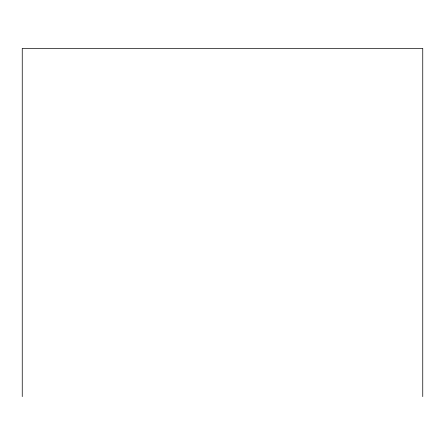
<?xml version="1.0" encoding="UTF-8"?>
<svg xmlns="http://www.w3.org/2000/svg" width="445" height="445" viewBox="0 0 445 445"><rect width="100%" height="100%" fill="white"/><g stroke="black" fill="none" stroke-linecap="round" stroke-linejoin="round"><path stroke-width="0.67" d="M422.75 396.617L422.75 48.383L22.25 48.383L22.25 396.617"/></g></svg>
